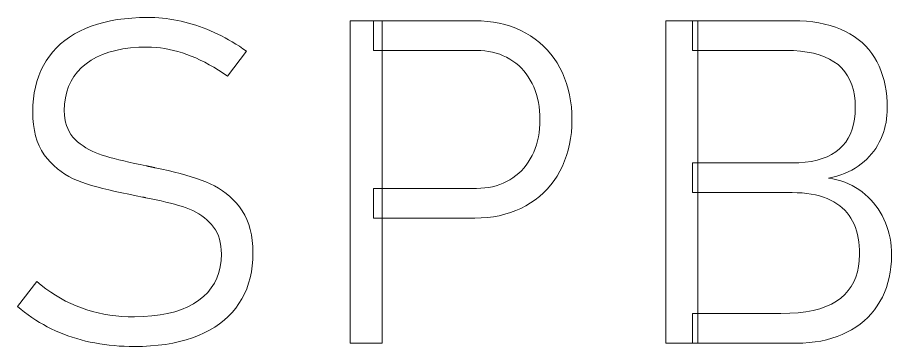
# Model space of a CAD drawing. Extents: x 47 to 362, y 46 to 259.
# Drawn here: x 299.95 to 307.96, y 110.31 to 113.33 of the extents above; entities that cross this region are included whole.
import ezdxf

# ---------------------------------------------------------------- set-up
doc = ezdxf.new("R2010")
doc.units = 0
doc.layers.add('CAM1', color=134, linetype='continuous')

msp = doc.modelspace()

# ---------------------------------------------------------------- linework, layer by layer
at = {"layer": 'CAM1', "linetype": 'continuous', "lineweight": 0}
for points in [[(301.0223, 110.3131), (301.0223, 110.3131), (300.9752, 110.3136), (300.9287, 110.3151), (300.8826, 110.3177), (300.8371, 110.3213), (300.7921, 110.3259), (300.7476, 110.3314), (300.7037, 110.338), (300.6602, 110.3456), (300.6173, 110.3541), (300.6173, 110.3541), (300.5752, 110.3636), (300.5338, 110.3741), (300.493, 110.3857), (300.4527, 110.3983), (300.413, 110.4119), (300.374, 110.4264), (300.3355, 110.442), (300.2976, 110.4586), (300.2603, 110.4761), (300.2603, 110.4761), (300.2238, 110.4946), (300.1879, 110.5141), (300.1524, 110.5347), (300.1174, 110.5564), (300.0829, 110.579), (300.0489, 110.6027), (300.0154, 110.6275), (299.9826, 110.6533), (299.9503, 110.6801), (299.9503, 110.6801), (300.1273, 110.9111), (300.1273, 110.9111), (300.1688, 110.8761), (300.2113, 110.8431), (300.2549, 110.812), (300.2994, 110.783), (300.3449, 110.7559), (300.3914, 110.7308), (300.4388, 110.7076), (300.4871, 110.6864), (300.5363, 110.6671), (300.5363, 110.6671), (300.5864, 110.6501), (300.6375, 110.6351), (300.6896, 110.6221), (300.7427, 110.6111), (300.7967, 110.6021), (300.8516, 110.5951), (300.9075, 110.5901), (300.9644, 110.5871), (301.0223, 110.5861), (301.0223, 110.5861), (301.1048, 110.5879), (301.183, 110.5935), (301.257, 110.6028), (301.3267, 110.6158), (301.3921, 110.6325), (301.4532, 110.653), (301.5102, 110.6773), (301.5628, 110.7053), (301.6113, 110.7371), (301.6113, 110.7371), (301.655, 110.7719), (301.6936, 110.8098), (301.727, 110.8507), (301.7552, 110.8947), (301.7783, 110.9417), (301.7962, 110.9917), (301.8091, 111.0448), (301.8167, 111.1009), (301.8193, 111.1601), (301.8193, 111.1621), (301.8193, 111.1621), (301.8182, 111.1986), (301.8148, 111.2335), (301.8093, 111.2667), (301.8015, 111.2984), (301.7915, 111.3284), (301.7793, 111.3567), (301.7648, 111.3835), (301.7482, 111.4086), (301.7293, 111.4321), (301.7293, 111.4321), (301.7086, 111.4541), (301.6866, 111.4749), (301.6633, 111.4944), (301.6386, 111.5127), (301.6126, 111.5297), (301.5853, 111.5454), (301.5566, 111.5599), (301.5266, 111.5731), (301.4953, 111.5851), (301.4953, 111.5851), (301.4623, 111.5963), (301.4273, 111.6073), (301.3903, 111.6181), (301.3513, 111.6286), (301.3103, 111.639), (301.2673, 111.6491), (301.2223, 111.659), (301.1753, 111.6686), (301.1263, 111.6781), (301.1263, 111.6781), (301.1249, 111.6787), (301.1235, 111.6793), (301.122, 111.6797), (301.1205, 111.6801), (301.119, 111.6805), (301.1175, 111.6807), (301.1161, 111.6809), (301.1147, 111.681), (301.1133, 111.6811), (301.1133, 111.6811), (301.1116, 111.6814), (301.1099, 111.6817), (301.1082, 111.6821), (301.1065, 111.6824), (301.1048, 111.6827), (301.103, 111.6831), (301.1011, 111.6834), (301.0993, 111.6837), (301.0973, 111.6841), (301.0383, 111.6971), (301.0383, 111.6971), (300.9708, 111.7101), (300.9064, 111.7234), (300.845, 111.7367), (300.7866, 111.7503), (300.7312, 111.7639), (300.679, 111.7777), (300.6297, 111.7917), (300.5835, 111.8058), (300.5403, 111.8201), (300.5403, 111.8201), (300.4993, 111.8352), (300.4598, 111.8526), (300.4216, 111.8723), (300.3849, 111.8943), (300.3495, 111.9184), (300.3156, 111.9448), (300.2831, 111.9734), (300.252, 112.0042), (300.2223, 112.0371), (300.2223, 112.0371), (300.1946, 112.0729), (300.1701, 112.1115), (300.149, 112.1531), (300.131, 112.1976), (300.1164, 112.245), (300.105, 112.2954), (300.0968, 112.3487), (300.0919, 112.4049), (300.0903, 112.4641), (300.0903, 112.4661), (300.0903, 112.4661), (300.0918, 112.5261), (300.0965, 112.5841), (300.1042, 112.6401), (300.115, 112.6941), (300.1288, 112.7461), (300.1457, 112.7961), (300.1656, 112.8441), (300.1884, 112.8901), (300.2143, 112.9341), (300.2143, 112.9341), (300.243, 112.9763), (300.2745, 113.0161), (300.3087, 113.0537), (300.3457, 113.089), (300.3856, 113.1219), (300.4282, 113.1524), (300.4737, 113.1807), (300.5221, 113.2066), (300.5733, 113.2301), (300.5733, 113.2301), (300.6268, 113.2515), (300.6827, 113.2704), (300.741, 113.2867), (300.8016, 113.3006), (300.8646, 113.3119), (300.93, 113.3207), (300.9977, 113.327), (301.0678, 113.3308), (301.1403, 113.3321), (301.1403, 113.3321), (301.1752, 113.3317), (301.21, 113.3304), (301.2447, 113.3284), (301.2792, 113.3255), (301.3136, 113.3217), (301.3479, 113.3171), (301.3821, 113.3116), (301.4162, 113.3053), (301.4503, 113.2981), (301.4503, 113.2981), (301.4845, 113.2897), (301.5187, 113.2806), (301.5526, 113.2707), (301.5864, 113.2601), (301.6201, 113.2486), (301.6536, 113.2364), (301.687, 113.2235), (301.7202, 113.2097), (301.7533, 113.1951), (301.7533, 113.1951), (301.7866, 113.1793), (301.8198, 113.1628), (301.8529, 113.1454), (301.8859, 113.1271), (301.9189, 113.1081), (301.9517, 113.0881), (301.9843, 113.0673), (302.0169, 113.0456), (302.0493, 113.0231), (302.0493, 113.0231), (301.8763, 112.7931), (301.8763, 112.7931), (301.834, 112.8222), (301.7919, 112.8495), (301.75, 112.8751), (301.7082, 112.899), (301.6666, 112.9212), (301.6252, 112.9417), (301.5841, 112.9605), (301.5431, 112.9776), (301.5023, 112.9931), (301.5023, 112.9931), (301.4617, 113.007), (301.4211, 113.0193), (301.3807, 113.03), (301.3403, 113.0391), (301.3001, 113.0466), (301.2599, 113.0525), (301.2199, 113.0567), (301.18, 113.0592), (301.1403, 113.0601), (301.1403, 113.0601), (301.062, 113.0582), (300.9876, 113.0525), (300.9173, 113.0431), (300.851, 113.0299), (300.7886, 113.0129), (300.7303, 112.9921), (300.676, 112.9675), (300.6256, 112.9392), (300.5793, 112.9071), (300.5793, 112.9071), (300.5374, 112.8716), (300.5004, 112.833), (300.4683, 112.7914), (300.4412, 112.7468), (300.4189, 112.6991), (300.4016, 112.6484), (300.3892, 112.5947), (300.3818, 112.5379), (300.3793, 112.4781), (300.3793, 112.4761), (300.3793, 112.4761), (300.3805, 112.4399), (300.3843, 112.4055), (300.3905, 112.3727), (300.3993, 112.3417), (300.4104, 112.3124), (300.424, 112.2847), (300.44, 112.2588), (300.4585, 112.2346), (300.4793, 112.2121), (300.4793, 112.2121), (300.5019, 112.1913), (300.5258, 112.1718), (300.5509, 112.1534), (300.5772, 112.1363), (300.6047, 112.1204), (300.6334, 112.1057), (300.6632, 112.0922), (300.6942, 112.08), (300.7263, 112.0691), (300.7263, 112.0691), (300.7603, 112.0587), (300.7971, 112.0481), (300.8366, 112.0374), (300.8788, 112.0266), (300.9237, 112.0157), (300.9713, 112.0047), (301.0216, 111.9936), (301.0746, 111.9824), (301.1303, 111.9711), (301.1303, 111.9711), (301.132, 111.9707), (301.1338, 111.9704), (301.1356, 111.97), (301.1375, 111.9697), (301.1394, 111.9692), (301.1413, 111.9688), (301.1433, 111.9683), (301.1453, 111.9677), (301.1473, 111.9671), (301.1473, 111.9671), (301.1493, 111.9667), (301.1514, 111.9663), (301.1536, 111.9658), (301.1558, 111.9653), (301.158, 111.9648), (301.1603, 111.9643), (301.1626, 111.9639), (301.165, 111.9634), (301.1673, 111.9631), (301.1673, 111.9631), (301.1699, 111.9627), (301.1725, 111.9623), (301.175, 111.9618), (301.1775, 111.9612), (301.18, 111.9607), (301.1825, 111.96), (301.1851, 111.9594), (301.1877, 111.9587), (301.1903, 111.9581), (301.1903, 111.9581), (301.1927, 111.9574), (301.1951, 111.9568), (301.1976, 111.9561), (301.2001, 111.9555), (301.2027, 111.9549), (301.2053, 111.9544), (301.208, 111.9539), (301.2106, 111.9534), (301.2133, 111.9531), (301.2133, 111.9531), (301.2741, 111.9402), (301.3327, 111.927), (301.3889, 111.9134), (301.4428, 111.8994), (301.4944, 111.8849), (301.5437, 111.8701), (301.5906, 111.8549), (301.6351, 111.8392), (301.6773, 111.8231), (301.6773, 111.8231), (301.7178, 111.8057), (301.7567, 111.7864), (301.794, 111.765), (301.8298, 111.7417), (301.8639, 111.7162), (301.8965, 111.6888), (301.9276, 111.6593), (301.9572, 111.6277), (301.9853, 111.5941), (301.9853, 111.5941), (302.0111, 111.5581), (302.0339, 111.5194), (302.0536, 111.4781), (302.0703, 111.4341), (302.084, 111.3874), (302.0946, 111.3381), (302.1022, 111.2861), (302.1068, 111.2314), (302.1083, 111.1741), (302.1083, 111.1701), (302.1083, 111.1701), (302.1067, 111.1107), (302.102, 111.0534), (302.0942, 110.998), (302.0832, 110.9447), (302.0691, 110.8932), (302.0517, 110.8438), (302.0311, 110.7963), (302.0073, 110.7507), (301.9803, 110.7071), (301.9803, 110.7071), (301.9505, 110.6655), (301.9179, 110.6262), (301.8823, 110.5891), (301.8439, 110.5543), (301.8027, 110.5217), (301.7586, 110.4914), (301.7116, 110.4633), (301.6619, 110.4376), (301.6093, 110.4141), (301.6093, 110.4141), (301.554, 110.393), (301.4963, 110.3743), (301.436, 110.3581), (301.3732, 110.3444), (301.308, 110.3331), (301.2402, 110.3244), (301.1701, 110.3181), (301.0974, 110.3143), (301.0223, 110.3131), (301.0223, 110.3131)], [(302.9983, 113.3021), (303.2913, 113.3021), (303.2913, 110.3441), (302.9983, 110.3441), (302.9983, 113.3021)], [(303.2123, 111.7641), (304.1583, 111.7641), (304.1961, 111.765), (304.233, 111.7679), (304.2689, 111.7728), (304.3038, 111.7796), (304.3377, 111.7883), (304.3707, 111.799), (304.4026, 111.8117), (304.4334, 111.8264), (304.4633, 111.8431), (304.4633, 111.8431), (304.4919, 111.8615), (304.519, 111.8815), (304.5446, 111.9031), (304.5688, 111.9262), (304.5914, 111.9509), (304.6126, 111.9771), (304.6323, 112.0049), (304.6505, 112.0342), (304.6673, 112.0651), (304.6673, 112.0651), (304.6824, 112.0973), (304.6957, 112.1306), (304.7073, 112.165), (304.7171, 112.2005), (304.7251, 112.2371), (304.7313, 112.2748), (304.7357, 112.3135), (304.7384, 112.3533), (304.7393, 112.3941), (304.7393, 112.3941), (304.7384, 112.4355), (304.7357, 112.4759), (304.7313, 112.5151), (304.7251, 112.5532), (304.7171, 112.5902), (304.7073, 112.6261), (304.6957, 112.6609), (304.6824, 112.6945), (304.6673, 112.7271), (304.6673, 112.7271), (304.6505, 112.7583), (304.6323, 112.7878), (304.6126, 112.8158), (304.5914, 112.8421), (304.5688, 112.8669), (304.5446, 112.89), (304.519, 112.9116), (304.4919, 112.9316), (304.4633, 112.9501), (304.4633, 112.9501), (304.4334, 112.9667), (304.4026, 112.9814), (304.3707, 112.9941), (304.3377, 113.0048), (304.3038, 113.0136), (304.2689, 113.0204), (304.233, 113.0252), (304.1961, 113.0281), (304.1583, 113.0291), (303.2123, 113.0291), (303.2123, 113.3021), (304.1433, 113.3021), (304.2015, 113.3007), (304.258, 113.2965), (304.313, 113.2894), (304.3663, 113.2796), (304.4181, 113.2671), (304.4682, 113.2517), (304.5168, 113.2336), (304.5638, 113.2127), (304.6093, 113.1891), (304.6093, 113.1891), (304.6529, 113.1626), (304.6943, 113.134), (304.7335, 113.103), (304.7705, 113.0699), (304.8053, 113.0345), (304.8377, 112.9968), (304.8679, 112.9568), (304.8958, 112.9146), (304.9213, 112.8701), (304.9213, 112.8701), (304.9446, 112.8236), (304.9651, 112.7756), (304.983, 112.726), (304.998, 112.6748), (305.0104, 112.622), (305.02, 112.5675), (305.0268, 112.5114), (305.0309, 112.4536), (305.0323, 112.3941), (305.0323, 112.3941), (305.0309, 112.3352), (305.0268, 112.278), (305.02, 112.2223), (305.0104, 112.1683), (304.998, 112.1158), (304.983, 112.0648), (304.9651, 112.0154), (304.9446, 111.9675), (304.9213, 111.9211), (304.9213, 111.9211), (304.8958, 111.8769), (304.8679, 111.8349), (304.8377, 111.7951), (304.8053, 111.7576), (304.7705, 111.7224), (304.7335, 111.6894), (304.6943, 111.6587), (304.6529, 111.6302), (304.6093, 111.6041), (304.6093, 111.6041), (304.5638, 111.5804), (304.5168, 111.5596), (304.4682, 111.5414), (304.4181, 111.5261), (304.3663, 111.5135), (304.313, 111.5037), (304.258, 111.4967), (304.2015, 111.4925), (304.1433, 111.4911), (303.2123, 111.4911), (303.2123, 111.7641)], [(305.8923, 113.3021), (306.1853, 113.3021), (306.1853, 110.3441), (305.8923, 110.3441), (305.8923, 113.3021)], [(306.1363, 110.6171), (306.9483, 110.6171), (307.0294, 110.6186), (307.1055, 110.6236), (307.1766, 110.6323), (307.2426, 110.6445), (307.3035, 110.6603), (307.3593, 110.6795), (307.4101, 110.7023), (307.4557, 110.7284), (307.4963, 110.7581), (307.4963, 110.7581), (307.5325, 110.7909), (307.5644, 110.8265), (307.592, 110.865), (307.6153, 110.9064), (307.6344, 110.9507), (307.6492, 110.9978), (307.6598, 111.0477), (307.6662, 111.1005), (307.6683, 111.1561), (307.6683, 111.1621), (307.6683, 111.1621), (307.6675, 111.2002), (307.6652, 111.2372), (307.6612, 111.273), (307.6558, 111.3077), (307.6487, 111.3412), (307.64, 111.3735), (307.6297, 111.4046), (307.6178, 111.4344), (307.6043, 111.4631), (307.6043, 111.4631), (307.5891, 111.4903), (307.5721, 111.5161), (307.5533, 111.5405), (307.5327, 111.5634), (307.5104, 111.5849), (307.4863, 111.605), (307.4604, 111.6237), (307.4327, 111.6411), (307.4033, 111.6571), (307.4033, 111.6571), (307.3717, 111.6713), (307.3381, 111.6838), (307.3027, 111.6947), (307.2653, 111.704), (307.2261, 111.7115), (307.1849, 111.7174), (307.1419, 111.7217), (307.097, 111.7242), (307.0503, 111.7251), (306.1363, 111.7251), (306.1363, 111.9981), (307.0503, 111.9981), (307.1125, 111.9996), (307.1713, 112.0043), (307.2266, 112.0121), (307.2783, 112.0231), (307.3266, 112.0373), (307.3713, 112.0547), (307.4125, 112.0752), (307.4502, 112.099), (307.4843, 112.1261), (307.4843, 112.1261), (307.5148, 112.156), (307.5417, 112.189), (307.565, 112.225), (307.5847, 112.2642), (307.6008, 112.3065), (307.6132, 112.3518), (307.6222, 112.4002), (307.6275, 112.4516), (307.6293, 112.5061), (307.6293, 112.5061), (307.6273, 112.5628), (307.6214, 112.6162), (307.6117, 112.6664), (307.598, 112.7133), (307.5804, 112.757), (307.5589, 112.7974), (307.5336, 112.8346), (307.5044, 112.8684), (307.4713, 112.8991), (307.4713, 112.8991), (307.434, 112.9264), (307.3928, 112.9506), (307.3476, 112.9714), (307.2985, 112.9891), (307.2454, 113.0035), (307.1883, 113.0147), (307.1273, 113.0227), (307.0623, 113.0275), (306.9933, 113.0291), (306.1363, 113.0291), (306.1363, 113.3021), (307.0583, 113.3021), (307.1208, 113.3009), (307.181, 113.2972), (307.239, 113.2911), (307.2946, 113.2826), (307.3479, 113.2717), (307.399, 113.2584), (307.4477, 113.2427), (307.4941, 113.2246), (307.5383, 113.2041), (307.5383, 113.2041), (307.5801, 113.1814), (307.6194, 113.1567), (307.6563, 113.13), (307.6908, 113.1013), (307.7229, 113.0706), (307.7526, 113.0378), (307.7799, 113.0029), (307.8048, 112.966), (307.8273, 112.9271), (307.8273, 112.9271), (307.8471, 112.8866), (307.8647, 112.8443), (307.8799, 112.8004), (307.8928, 112.7547), (307.9034, 112.7073), (307.9117, 112.6581), (307.9176, 112.6072), (307.9211, 112.5545), (307.9223, 112.5001), (307.9223, 112.5001), (307.9216, 112.4669), (307.9194, 112.4342), (307.9159, 112.4018), (307.9109, 112.3698), (307.9044, 112.3382), (307.8964, 112.307), (307.8869, 112.2763), (307.8758, 112.246), (307.8633, 112.2161), (307.8633, 112.2161), (307.8495, 112.1869), (307.8342, 112.1587), (307.8173, 112.1314), (307.7988, 112.1051), (307.7788, 112.0798), (307.7573, 112.0554), (307.7342, 112.032), (307.7095, 112.0096), (307.6833, 111.9881), (307.6833, 111.9881), (307.6559, 111.9675), (307.627, 111.9485), (307.5966, 111.9311), (307.5648, 111.9152), (307.5314, 111.9009), (307.4966, 111.8881), (307.4603, 111.8769), (307.4225, 111.8672), (307.3833, 111.8591), (307.3833, 111.8591), (307.4227, 111.8524), (307.4608, 111.8439), (307.4976, 111.8335), (307.5332, 111.8212), (307.5675, 111.807), (307.6006, 111.791), (307.6324, 111.7732), (307.663, 111.7535), (307.6923, 111.7321), (307.6923, 111.7321), (307.7205, 111.7091), (307.7473, 111.6849), (307.7726, 111.6594), (307.7963, 111.6328), (307.8186, 111.6048), (307.8393, 111.5757), (307.8585, 111.5454), (307.8762, 111.5138), (307.8923, 111.4811), (307.8923, 111.4811), (307.9068, 111.4474), (307.9195, 111.4131), (307.9306, 111.3781), (307.94, 111.3426), (307.9477, 111.3064), (307.9536, 111.2697), (307.9579, 111.2323), (307.9604, 111.1945), (307.9613, 111.1561), (307.9613, 111.1491), (307.9613, 111.1491), (307.96, 111.0964), (307.9561, 111.0452), (307.9496, 110.9954), (307.9405, 110.947), (307.9287, 110.9), (307.9143, 110.8544), (307.8973, 110.8102), (307.8776, 110.7674), (307.8553, 110.7261), (307.8553, 110.7261), (307.8308, 110.6864), (307.804, 110.6489), (307.775, 110.6134), (307.7436, 110.58), (307.7099, 110.5487), (307.674, 110.5194), (307.6357, 110.4922), (307.5951, 110.4671), (307.5523, 110.4441), (307.5523, 110.4441), (307.5078, 110.423), (307.4616, 110.4044), (307.4137, 110.3884), (307.3642, 110.3748), (307.313, 110.3637), (307.2602, 110.3551), (307.2058, 110.349), (307.1498, 110.3453), (307.0923, 110.3441), (306.1363, 110.3441), (306.1363, 110.6171)]]:
    msp.add_lwpolyline(points, close=True, dxfattribs=at)

doc.saveas('drawing.dxf')
